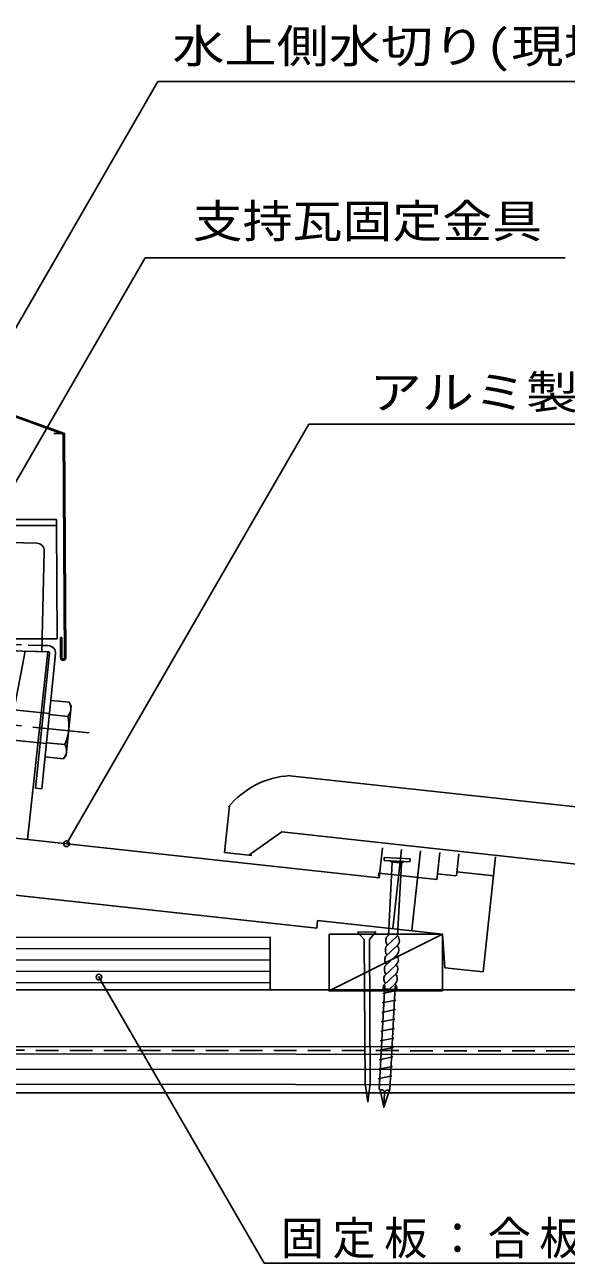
# Model space of a CAD drawing. Units: millimetres on the paper, enlarged 10 times, with parts at other scales. Extents: x -4356 to 3884, y -2974 to 2806.
# Drawn here: x 2716 to 3193, y 1079 to 2171 of the extents above; entities that cross this region are included whole.
import ezdxf
from ezdxf.enums import TextEntityAlignment as Align

# ---------------------------------------------------------------- set-up
doc = ezdxf.new("R2010")
doc.units = ezdxf.units.MM
doc.header["$LTSCALE"] = 10
doc.header["$PDMODE"] = 32
doc.header["$PDSIZE"] = 5
for name, pattern in [('CHAIN1', [8, 5, -1, 1, -1]), ('DASHED1', [1.8, 1.2, -0.6]), ('DASHED2', [3, 2, -1])]:
    doc.linetypes.add(name, pattern=pattern)
doc.layers.add('1-0', color=4, linetype='Continuous')
doc.styles.add('ＭＳ ゴシック', font='')
doc.styles.get('ＭＳ ゴシック').set_extended_font_data('MS Gothic')

msp = doc.modelspace()

# ---------------------------------------------------------------- linework, layer by layer
at = {"layer": '1-0'}
for p, q in [((2676.7, 1849.52), (2833.32, 2120.8)), ((2833.32, 2120.8), (3338.86, 2120.8)), ((2655.71, 1677.4), (2822, 1965.42)), ((2822, 1965.42), (3192.52, 1965.42)), ((2752.76, 1448.53), (2966.51, 1818.77)), ((2752.76, 1448.53), (2966.51, 1818.77)), ((2966.51, 1818.77), (3365.78, 1818.77)), ((2737.65, 1563.45), (2474.65, 1590.69)), ((2755.17, 1573.39), (2738.86, 1575.08)), ((2756.75, 1569.85), (2755.17, 1573.39)), ((2734.91, 1536.93), (2471.9, 1564.17)), ((2753.88, 1560.94), (2737.57, 1562.63)), ((2756.75, 1569.85), (2752.29, 1526.75)), ((2751.3, 1536.06), (2734.99, 1537.75)), ((2750.01, 1523.62), (2733.7, 1525.3)), ((2752.29, 1526.75), (2750.01, 1523.62)), ((3032.97, 1436.52), (3032.83, 1433.89)), ((3032.83, 1433.89), (3055.53, 1432.68)), ((3055.67, 1435.3), (3032.97, 1436.52)), ((3036.57, 1367.75), (3040.03, 1432.32)), ((3040.03, 1432.32), (3037.96, 1433.62)), ((3044.74, 1367.32), (3048.2, 1431.88)), ((3048.2, 1431.88), (3050.4, 1432.95)), ((3055.53, 1432.68), (3055.67, 1435.3)), ((3062.75, 1423.91), (3062.21, 1419.01)), ((3009.47, 1370.68), (3025.47, 1370.79)), ((3009.47, 1370.68), (3015.18, 1364.05)), ((3019.85, 1364.08), (3025.47, 1370.79)), ((3044.74, 1367.32), (3034.38, 1357.63)), ((3036.8, 1367.91), (3034.83, 1366.07)), ((2932.35, 1355.98), (2382.35, 1356.46)), ((3015.18, 1364.05), (3015.98, 1237.39)), ((3019.85, 1364.08), (3020.65, 1237.42)), ((3044.29, 1358.85), (3033.93, 1349.16)), ((3044.29, 1358.85), (3033.93, 1349.16)), ((2932.34, 1345.98), (2382.34, 1346.46)), ((3043.83, 1350.39), (3033.47, 1340.7)), ((3043.83, 1350.39), (3033.47, 1340.7)), ((2932.33, 1335.98), (2382.33, 1336.46)), ((3042.93, 1333.45), (3032.57, 1323.76)), ((3042.93, 1333.45), (3032.57, 1323.76)), ((3043.38, 1341.92), (3033.02, 1332.23)), ((3043.38, 1341.92), (3033.02, 1332.23)), ((2932.32, 1325.98), (2382.32, 1326.46)), ((2781.34, 1330.94), (2927.02, 1078.63)), ((3033.39, 1323.63), (3028.47, 1231.72)), ((3042.47, 1324.98), (3037.43, 1320.27)), ((3042.47, 1324.98), (3037.43, 1320.27)), ((3042.67, 1323.13), (3037.75, 1231.22)), ((3043.71, 1319.03), (3031.68, 1316.59)), ((3031.86, 1320.57), (3043.95, 1319.92)), ((3042.81, 1302.31), (3030.78, 1299.88)), ((3043.26, 1310.67), (3031.23, 1308.24)), ((3042.37, 1293.96), (3030.33, 1291.52)), ((3041.92, 1285.6), (3029.88, 1283.17)), ((3041.02, 1268.89), (3028.99, 1266.45)), ((3041.47, 1277.24), (3029.44, 1274.81)), ((3040.57, 1260.53), (3028.54, 1258.1)), ((3405.66, 1249.26), (2051.2, 1250.44)), ((3040.13, 1252.17), (3028.09, 1249.74)), ((3405.66, 1235.93), (2051.2, 1237.11)), ((3015.98, 1237.39), (3018.42, 1220.74)), ((3018.42, 1220.74), (3020.65, 1237.42)), ((3039.68, 1243.82), (3027.65, 1241.38)), ((3032.54, 1216.21), (3037.45, 1231.24)), ((2927.02, 1078.63), (3478.88, 1078.63))]:
    msp.add_line(p, q, dxfattribs=at)
at = {"layer": '1-0', "color": 7}
for p, q in [((2614.34, 1858.56), (2749.88, 1809.9)), ((2749.88, 1809.9), (2750.82, 1612.5)), ((2751.98, 1612.51), (2751.04, 1810.5)), ((2743.96, 1729.34), (2221.2, 1729.34)), ((2677.27, 1734.54), (2743.94, 1734.54)), ((2743.94, 1734.54), (2743.97, 1729.2)), ((2743.97, 1729.2), (2744.46, 1629.2)), ((2726.63, 1713.6), (2550.02, 1718.1)), ((2733.12, 1706.77), (2730.86, 1618.13)), ((2054.54, 1629.2), (2744.46, 1629.2)), ((2748.56, 1630.49), (2747.39, 1630.48)), ((2747.48, 1612.48), (2747.39, 1630.48)), ((2748.56, 1630.49), (2748.65, 1612.49)), ((2535.29, 1623.11), (2736.5, 1617.99)), ((2716.14, 1618.5), (2685, 1455.92)), ((2716.14, 1618.5), (2736.21, 1617.99)), ((2718.14, 1452.31), (2736.21, 1617.99)), ((2736.63, 1623.32), (2731, 1623.46)), ((2725.48, 1497.69), (2737.79, 1616.52)), ((2743.09, 1615.97), (2730.79, 1497.14)), ((2749.99, 1611.66), (2749.49, 1611.66)), ((2749.99, 1610.5), (2749.49, 1610.49)), ((3028.51, 1418.46), (2199.63, 1508.85)), ((3028.51, 1418.46), (2199.63, 1508.85)), ((3405.66, 1458.83), (2949.63, 1508.56)), ((2725.48, 1497.69), (2730.79, 1497.14)), ((2891.95, 1440.81), (2896.45, 1482.05)), ((2973.39, 1374.18), (2192.72, 1459.31)), ((2973.39, 1374.18), (2192.73, 1459.31)), ((2913.58, 1438.45), (2942.73, 1459.02)), ((3405.66, 1408.54), (2942.73, 1459.02)), ((3028.52, 1418.46), (3031.41, 1444.96)), ((3048.15, 1443.64), (3040.58, 1374.2)), ((3064.78, 1442.33), (3057.15, 1372.4)), ((2891.95, 1440.81), (2913.58, 1438.45)), ((2891.95, 1440.81), (2916.22, 1438.17)), ((3079.98, 1422.03), (3082.05, 1440.96)), ((3098.82, 1439.64), (3096.7, 1420.21)), ((3131.14, 1437.08), (3120.07, 1335.63)), ((3096.18, 1420.26), (3079.98, 1422.03)), ((3129.57, 1420.33), (3097.1, 1423.87)), ((2974.11, 1380.8), (2973.39, 1374.18)), ((3084.35, 1368.78), (2974.11, 1380.8)), ((2932.35, 1365.98), (2382.35, 1366.46)), ((2932.35, 1366.46), (2932.35, 1319.18)), ((3084.35, 1368.78), (2984.34, 1368.77)), ((3084.35, 1318.78), (3084.35, 1368.78)), ((3084.35, 1368.78), (3086.48, 1339.29)), ((3120.07, 1335.63), (3086.48, 1339.29)), ((3405.66, 1319.62), (2054.54, 1319.68)), ((2984.35, 1318.77), (3084.35, 1318.78)), ((3405.66, 1269.62), (2054.54, 1269.68)), ((3405.66, 1262.59), (2051.2, 1263.78)), ((2051.2, 1228.79), (3405.66, 1228.85))]:
    msp.add_line(p, q, dxfattribs=at)
at = {"layer": '1-0', "color": 7, "linetype": 'DASHED1'}
for p, q in [((2731, 1623.46), (2541.06, 1628.3)), ((2535.58, 1623.11), (2736.21, 1617.99))]:
    msp.add_line(p, q, dxfattribs=at)
at = {"layer": '1-0', "linetype": 'CHAIN1'}
msp.add_line((2772.75, 1546.41), (2461.09, 1578.69), dxfattribs=at)
at = {"layer": '1-0', "linetype": 'DASHED2'}
msp.add_line((3405.66, 1265.8), (2051.2, 1266.98), dxfattribs=at)
at = {"layer": '1-0', "color": 7}
for points in [[(2615.51, 1859.15), (2751.04, 1810.5), (2741.55, 1810.5)], [(3079.98, 1422.03), (3079.45, 1417.13), (3028.17, 1422.72), (3027.86, 1419.92)], [(2984.34, 1368.77), (2984.35, 1318.77), (3084.35, 1368.78)]]:
    msp.add_lwpolyline(points, dxfattribs=at)
at = {"layer": '1-0'}
for points in [[(3048.2, 1431.88), (3040.03, 1432.32), (3037.96, 1433.62)], [(3033.22, 1228.77), (3032.54, 1216.21), (3029.28, 1231.68)]]:
    msp.add_lwpolyline(points, dxfattribs=at)
at = {"layer": '1-0', "color": 7}
for centre, radius, start, end in [((2726.46, 1706.94), 6.67, 358.5403, 88.5403), ((2736.46, 1616.65), 1.33, 354.087, 88.5403), ((2736.46, 1616.65), 6.67, 354.087, 88.5403), ((2749.48, 1612.49), 2, 180.28602, 270.28602), ((2749.48, 1612.49), 0.833, 180.28602, 270.28602), ((2749.98, 1612.5), 0.833, 270.28602, 0.28602), ((2749.98, 1612.5), 2, 270.28602, 0.28602), ((2954.03, 1433.39), 75.39, 93.3368, 140.6847)]:
    msp.add_arc(centre, radius, start, end, dxfattribs=at)
at = {"layer": '1-0'}
for centre, radius, start, end in [((2745.44, 1568.11), 11.07, 319.69528, 28.47871), ((2713.34, 1552.57), 41.4, 336.49903, 11.67495), ((2741.57, 1530.78), 11.07, 319.69528, 28.47871), ((3042, 1363.36), 7.66, 159.2904, 215.59199), ((3040.32, 1363.31), 5.97, 311.6513, 42.21369), ((3041.55, 1354.92), 7.66, 159.2904, 215.59199), ((3039.87, 1354.84), 5.97, 311.6513, 42.21369), ((3041.09, 1346.46), 7.66, 159.2904, 215.59199), ((3039.41, 1346.38), 5.97, 311.6513, 42.21369), ((3040.64, 1337.99), 7.66, 159.2904, 215.59199), ((3038.51, 1329.44), 5.97, 311.6513, 42.21369), ((3038.96, 1337.91), 5.97, 311.6513, 42.21369), ((3039.73, 1321.05), 7.66, 159.2904, 183.74479), ((3040.19, 1329.52), 7.66, 159.2904, 215.59199), ((3038.05, 1320.97), 5.97, 349.80559, 42.21369), ((3030.01, 1228.54), 3.22, 4.0946, 103.16379), ((3036.38, 1228.2), 3.22, 70.70119, 169.77039)]:
    msp.add_arc(centre, radius, start, end, dxfattribs=at)
at = {"layer": '1-0', "color": 5}
for p in [(2752.76, 1448.53), (2781.34, 1330.94)]:
    msp.add_point(p, dxfattribs=at)

# ---------------------------------------------------------------- texts
at = {"layer": '1-0', "color": 7, "style": 'ＭＳ ゴシック'}
for s, width, p in [('水上側水切り(現場手配)', 1.15, (2846.02, 2128.56)), ('支持瓦固定金具', 1.1, (2864.02, 1974.31)), ('アルミ製支持瓦B', 1.15, (3020.09, 1823.36))]:
    msp.add_text(s, height=29.33, dxfattribs=dict(at, width=width)).set_placement(p, align=Align.BOTTOM_LEFT)
at = {"layer": '1-0', "color": 7, "insert": (2941.69, 1082.69), "char_height": 29.33, "attachment_point": 7, "style": 'ＭＳ ゴシック'}
msp.add_mtext('\\T1.2;\\W0.95;固定板：合板\\~t15x165x597', dxfattribs=at)

doc.saveas('drawing.dxf')
